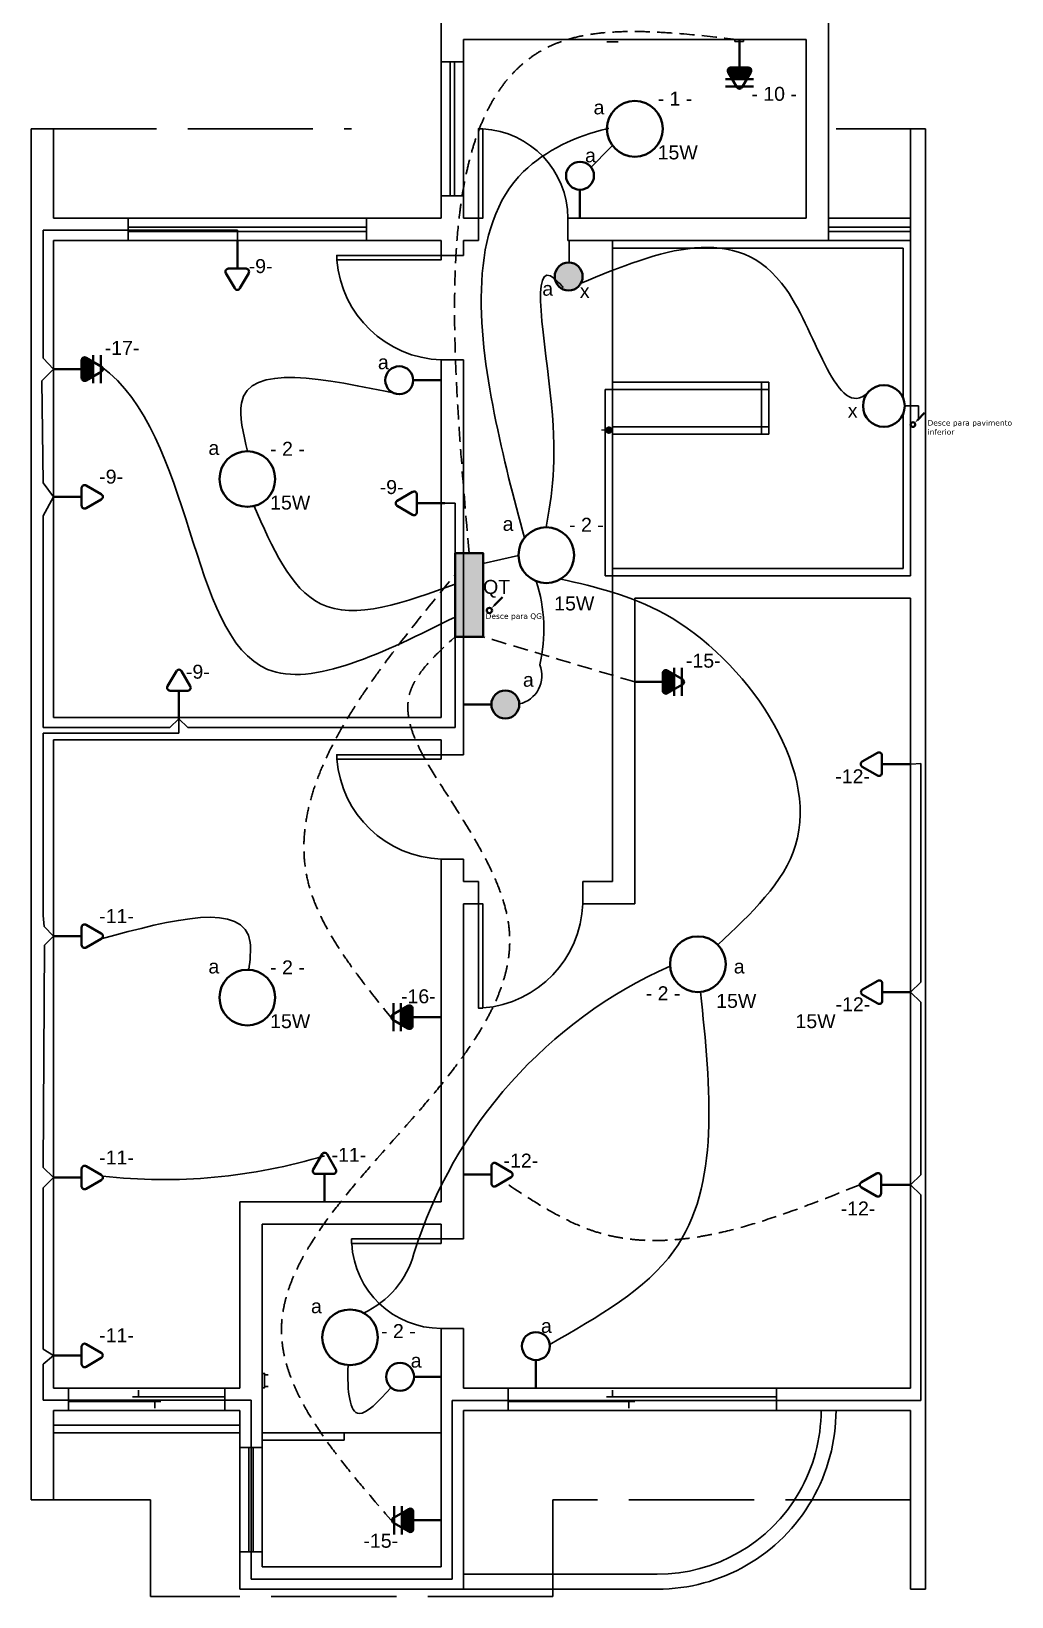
# Model space of a CAD drawing. Header units: millimetres. Extents: x 117864 to 253185, y 7775 to 37034.
# Drawn here: x 128791 to 135370, y 16480 to 26984 of the extents above; entities that cross this region are included whole.
import ezdxf

# ---------------------------------------------------------------- set-up
doc = ezdxf.new("R2010")
doc.units = ezdxf.units.MM
doc.header["$LTSCALE"] = 200
doc.linetypes.add('ACAD_ISO02W100', pattern=[15, 12, -3])
doc.linetypes.add('DASHED', pattern=[0.75, 0.5, -0.25])
doc.layers.add('Eletrodutos', color=4, linetype='Continuous', lineweight=60)
doc.layers.add('simbologia', color=2, linetype='Continuous', lineweight=40)
doc.layers.add('Texto', color=9, linetype='Continuous')
doc.styles.add('style1', font='arial.ttf')

# ---------------------------------------------------------------- blocks, each defined once
blk = doc.blocks.new('_Dot')
at = {"color": 0, "linetype": 'ByBlock', "lineweight": -2}
blk.add_line((-0.5, 0), (-1, 0), dxfattribs=at)
at = {"color": 0, "linetype": 'ByBlock', "const_width": 0.5}
blk.add_lwpolyline([(-0.25, 0, 1), (0.25, 0, 1)], format="xyb", close=True, dxfattribs=at)

msp = doc.modelspace()

# ---------------------------------------------------------------- hatches: boundary and pattern name
at = {"layer": 'simbologia'}
h = msp.add_hatch(dxfattribs=at)
h.set_pattern_fill('ANSI31', color=256, scale=10, angle=270)
h.set_pattern_definition([(315, (135556.4734, 101306.0071), (0.883883476, 0.883883476), [])])
h.paths.add_polyline_path([(133620, 26711, 0.57735), (133602, 26741), (133484, 26741, 0.57735), (133467, 26711), (133494, 26664), (133593, 26664)], flags=16)
h.paths.add_polyline_path([(133620, 26711, 0.57735), (133602, 26741), (133484, 26741, 0.57735), (133467, 26711), (133524, 26613), (133563, 26613)], flags=17)
h.paths.add_polyline_path([(133561, 26609), (133620, 26711, 0.57735), (133602, 26741), (133484, 26741, 0.57735), (133467, 26711), (133526, 26609, 0.57735)])
for points in [[(132304, 25339, 1), (132491, 25339, 1)], [(131636, 22921), (131823, 22921), (131823, 23483), (131636, 23483)], [(132066, 22467, 1), (131879, 22467, 1)]]:
    msp.add_hatch(color=256, dxfattribs=at).paths.add_polyline_path(points)
h = msp.add_hatch(dxfattribs=at)
h.set_pattern_fill('ANSI31', color=256, scale=10)
h.set_pattern_definition([(45, (54563.5254, 26730.6105), (-0.883883476, 0.883883476), [])])
h.paths.add_polyline_path([(129159, 24794, 0.57735), (129129, 24777), (129129, 24659, 0.57735), (129159, 24641), (129206, 24668), (129206, 24767)], flags=16)
h.paths.add_polyline_path([(129159, 24794, 0.57735), (129129, 24777), (129129, 24659, 0.57735), (129159, 24641), (129257, 24698), (129257, 24737)], flags=17)
h.paths.add_polyline_path([(129261, 24700, 0.57735), (129261, 24735), (129159, 24794, 0.57735), (129129, 24777), (129129, 24659, 0.57735), (129159, 24641)])
h = msp.add_hatch(dxfattribs=at)
h.set_pattern_fill('ANSI31', color=256, scale=10)
h.set_pattern_definition([(45, (58463.5254, 24631.3654), (-0.883883476, 0.883883476), [])])
h.paths.add_polyline_path([(133059, 22695, 0.57735), (133029, 22677), (133029, 22559, 0.57735), (133059, 22542), (133106, 22569), (133106, 22667)], flags=16)
h.paths.add_polyline_path([(133059, 22695, 0.57735), (133029, 22677), (133029, 22559, 0.57735), (133059, 22542), (133157, 22599), (133157, 22638)], flags=17)
h.paths.add_polyline_path([(133161, 22601, 0.57735), (133161, 22636), (133059, 22695, 0.57735), (133029, 22677), (133029, 22559, 0.57735), (133059, 22542)])
h = msp.add_hatch(dxfattribs=at)
h.set_pattern_fill('ANSI31', color=256, scale=10, angle=-180)
h.set_pattern_definition([(225, (205914.4918, 18355.5117), (0.883883476, -0.883883476), [])])
h.paths.add_polyline_path([(131319, 20292, 0.57735), (131349, 20310), (131349, 20428, 0.57735), (131319, 20445), (131272, 20418), (131272, 20319)], flags=16)
h.paths.add_polyline_path([(131319, 20292, 0.57735), (131349, 20310), (131349, 20428, 0.57735), (131319, 20445), (131221, 20388), (131221, 20349)], flags=17)
h.paths.add_polyline_path([(131217, 20386, 0.57735), (131217, 20351), (131319, 20292, 0.57735), (131349, 20310), (131349, 20428, 0.57735), (131319, 20445)])
h = msp.add_hatch(dxfattribs=at)
h.set_pattern_fill('ANSI31', color=256, scale=10, angle=180)
h.set_pattern_definition([(225, (205919.4616, 14978.8998), (0.883883476, -0.883883476), [])])
h.paths.add_polyline_path([(131324, 16916, 0.57735), (131354, 16933), (131354, 17051, 0.57735), (131324, 17068), (131277, 17041), (131277, 16943)], flags=16)
h.paths.add_polyline_path([(131324, 16916, 0.57735), (131354, 16933), (131354, 17051, 0.57735), (131324, 17068), (131226, 17012), (131226, 16972)], flags=17)
h.paths.add_polyline_path([(131222, 16975), (131324, 16916, 0.57735), (131354, 16933), (131354, 17051, 0.57735), (131324, 17068), (131222, 17009, 0.57735)])

# ---------------------------------------------------------------- linework, layer by layer
at = {"lineweight": 30, "ltscale": 0.35}
for p, q in [((131541, 27080), (131541, 25730)), ((134141, 25730), (134141, 27080)), ((133991, 26930), (131691, 26930)), ((131691, 26930), (131691, 25730)), ((133991, 25730), (133991, 26930)), ((132691, 24580), (132691, 25580)), ((132691, 24580), (133741, 24580)), ((130191, 19130), (130191, 17880)), ((130191, 19130), (131541, 19130)), ((130341, 18980), (130341, 16680)), ((130341, 18980), (131541, 18980)), ((130191, 17730), (130191, 16530)), ((130341, 16680), (131541, 16680)), ((130191, 16530), (131691, 16530))]:
    msp.add_line(p, q, dxfattribs=at)
at = {"lineweight": 30}
for p, q in [((131691, 26380), (131691, 26930)), ((131691, 26930), (132391, 26930)), ((131691, 26780), (131541, 26780)), ((131601, 26780), (131601, 25880)), ((131631, 26780), (131631, 25880)), ((128791, 17130), (128791, 26330)), ((128791, 26330), (128941, 26330)), ((128941, 25730), (128941, 26330)), ((128941, 25730), (128941, 26330)), ((134691, 26330), (134691, 25730)), ((134691, 26330), (134791, 26330)), ((134791, 16530), (134791, 26330)), ((131691, 25880), (131541, 25880)), ((128941, 25730), (131541, 25730)), ((129441, 25580), (129441, 25730)), ((131041, 25670), (129441, 25670)), ((131041, 25640), (129441, 25640)), ((131041, 25580), (131041, 25730)), ((131691, 25730), (131791, 25730)), ((131691, 25730), (131771, 25730)), ((131791, 25730), (131791, 25580)), ((132391, 25730), (132391, 25580)), ((132391, 25730), (133991, 25730)), ((134141, 25580), (134141, 25730)), ((134141, 25730), (134691, 25730)), ((134691, 25670), (134141, 25670)), ((134691, 25640), (134141, 25640)), ((134691, 25580), (134691, 25730)), ((128941, 25580), (131541, 25580)), ((128941, 22380), (128941, 25580)), ((131541, 25480), (131541, 25580)), ((131791, 25580), (131691, 25580)), ((131691, 25480), (131691, 25580)), ((132391, 25580), (134691, 25580)), ((132691, 25530), (134641, 25530)), ((134641, 24525), (134641, 25530)), ((134691, 23330), (134691, 25580)), ((131691, 25480), (131541, 25480)), ((134691, 24992), (134691, 24798)), ((131541, 22380), (131541, 24780)), ((131691, 24780), (131541, 24780)), ((131691, 22130), (131691, 24780)), ((132691, 24630), (133741, 24630)), ((133691, 24280), (133691, 24630)), ((133741, 24280), (133741, 24630)), ((132641, 24330), (132641, 24580)), ((132691, 24580), (132641, 24580)), ((132691, 24330), (132691, 24580)), ((134641, 23380), (134641, 24415)), ((132641, 24330), (132641, 23330)), ((132691, 24330), (133741, 24330)), ((132691, 24330), (132691, 23330)), ((132691, 24280), (133741, 24280)), ((134691, 23330), (134691, 24330)), ((132691, 23330), (132641, 23330)), ((132691, 23380), (134641, 23380)), ((132691, 23330), (134691, 23330)), ((132691, 23330), (132691, 21280)), ((132841, 23180), (134691, 23180)), ((132841, 23180), (132841, 21130)), ((134691, 17880), (134691, 23180)), ((128941, 22380), (131541, 22380)), ((128941, 17880), (128941, 22230)), ((128941, 22230), (131541, 22230)), ((131541, 22130), (131541, 22230)), ((131541, 22130), (131691, 22130)), ((131541, 19130), (131541, 21430)), ((131541, 21430), (131691, 21430)), ((131691, 21280), (131691, 21430)), ((131791, 21280), (131691, 21280)), ((131791, 21130), (131791, 21280)), ((132691, 21280), (132491, 21280)), ((132491, 21130), (132491, 21280)), ((131791, 21130), (131691, 21130)), ((131691, 18880), (131691, 21130)), ((132841, 21130), (132491, 21130)), ((130891, 18980), (130341, 18980)), ((130341, 18980), (130341, 18280)), ((131541, 18880), (131541, 18980)), ((131541, 18880), (131691, 18880)), ((131541, 16680), (131541, 18280)), ((131541, 18280), (131691, 18280)), ((131691, 17880), (131691, 18280)), ((128941, 17880), (130191, 17880)), ((129041, 17880), (129041, 17730)), ((129511, 17820), (129511, 17865)), ((130091, 17880), (130091, 17730)), ((131691, 17880), (134691, 17880)), ((131991, 17880), (131991, 17730)), ((132691, 17820), (132691, 17865)), ((133791, 17880), (133791, 17730)), ((129041, 17790), (129661, 17790)), ((130091, 17820), (129471, 17820)), ((129621, 17790), (129621, 17745)), ((131991, 17790), (132841, 17790)), ((133791, 17820), (132651, 17820)), ((132801, 17790), (132801, 17745)), ((128941, 17730), (130191, 17730)), ((128941, 17730), (130191, 17730)), ((128941, 17130), (128941, 17730)), ((131691, 16530), (131691, 17730)), ((131691, 17730), (134691, 17730)), ((134691, 16530), (134691, 17730)), ((128941, 17630), (130191, 17630)), ((128941, 17580), (130191, 17580)), ((131541, 17580), (130341, 17580)), ((130891, 17530), (130891, 17580)), ((130191, 17480), (130341, 17480)), ((130251, 16780), (130251, 17480)), ((130281, 16780), (130281, 17480)), ((130891, 17530), (130341, 17530)), ((128941, 17130), (128791, 17130)), ((130191, 16780), (130341, 16780)), ((131691, 16630), (132991, 16630)), ((131691, 16530), (132991, 16530)), ((134691, 16530), (134791, 16530))]:
    msp.add_line(p, q, dxfattribs=at)
at = {"color": 0, "lineweight": 30}
for p, q in [((132653, 26914), (132730, 26914)), ((133570, 26930), (133512, 26930)), ((133512, 26930), (133512, 26916)), ((133570, 26916), (133512, 26916)), ((133570, 26930), (133570, 26916)), ((130357, 17968), (130357, 17891)), ((131541, 17159), (131541, 17101))]:
    msp.add_line(p, q, dxfattribs=at)
at = {"linetype": 'ACAD_ISO02W100', "lineweight": 30, "ltscale": 0.35}
for p, q in [((128791, 26330), (130941, 26330)), ((134191, 26330), (134691, 26330)), ((129591, 17130), (128941, 17130)), ((129591, 16480), (129591, 17130)), ((134691, 17130), (132291, 17130)), ((132291, 17130), (132291, 16480)), ((132291, 16480), (129591, 16480))]:
    msp.add_line(p, q, dxfattribs=at)
at = {"lineweight": 30}
for points in [[(131791, 25730), (131791, 26330), (131821, 26330), (131821, 25730)], [(131541, 25480), (130841, 25480), (130841, 25450), (131541, 25450)], [(131541, 22130), (130841, 22130), (130841, 22100), (131541, 22100)], [(131791, 21130), (131791, 20430), (131821, 20430), (131821, 21130)], [(131541, 18880), (130941, 18880), (130941, 18850), (131541, 18850)]]:
    msp.add_lwpolyline(points, close=True, dxfattribs=at)
at = {"color": 0, "lineweight": 30}
msp.add_lwpolyline([(130380, 17968), (130357, 17968), (130357, 17978), (130341, 17978), (130341, 17882), (130357, 17882), (130357, 17891), (130380, 17891)], dxfattribs=at)
at = {"lineweight": 30}
for centre, radius, start, end in [((131791, 25730), 600, 0, 87.134), ((131567, 25506), 727, 184.4877, 268.0212), ((131567, 22156), 727, 184.4877, 268.0212), ((131765, 21155), 727, 274.4877, 358.0212), ((131541, 18880), 600, 182.866, 270)]:
    msp.add_arc(centre, radius, start, end, dxfattribs=at)
at = {"lineweight": 30, "ltscale": 0.35}
for radius, start, end in [(1100, 330, 0), (1200, 330, 0), (1100, 270, 330), (1200, 270, 330)]:
    msp.add_arc((132991, 17730), radius, start, end, dxfattribs=at)
at = {"layer": 'Eletrodutos', "lineweight": 30}
for p, q in [((128870, 25649), (130175, 25649)), ((128870, 24810), (128870, 25649)), ((130175, 25649), (130174, 25580)), ((128870, 24790), (128870, 24810)), ((128941, 24718), (128862, 24638)), ((128941, 24718), (128870, 24790)), ((128870, 23954), (128862, 24638)), ((134653, 24470), (134744, 24470)), ((134744, 24470), (134744, 24379)), ((128941, 23861), (128870, 23954)), ((128870, 23734), (128941, 23861)), ((131636, 23817), (131541, 23817)), ((131636, 23483), (131636, 23817)), ((128870, 22313), (128870, 23734)), ((131636, 22921), (131636, 22313)), ((129782, 22380), (129782, 22275)), ((129686, 22313), (128870, 22313)), ((129782, 22275), (128872, 22275)), ((128872, 22275), (128872, 21050)), ((129722, 22313), (129686, 22313)), ((129782, 22371), (129722, 22313)), ((129841, 22313), (129782, 22371)), ((131636, 22313), (129841, 22313)), ((134759, 22071), (134695, 22067)), ((134759, 20604), (134759, 22071)), ((128877, 20976), (128872, 21050)), ((128941, 20912), (128877, 20976)), ((128941, 20912), (128881, 20852)), ((128872, 19360), (128881, 20852)), ((134691, 20537), (134759, 20604)), ((134691, 20537), (134759, 20469)), ((134759, 19311), (134759, 20469)), ((128941, 19292), (128872, 19360)), ((128941, 19292), (128872, 19223)), ((134689, 19244), (134691, 19244)), ((134691, 19244), (134759, 19311)), ((134691, 19244), (134759, 19176)), ((128872, 19223), (128872, 18140)), ((134759, 17797), (134759, 19176)), ((128941, 18099), (128872, 18140)), ((128872, 18040), (128941, 18099)), ((128872, 18040), (128872, 17798)), ((128872, 17798), (130267, 17798)), ((130267, 17798), (130267, 16598)), ((131615, 16952), (131615, 17797)), ((131615, 17797), (134691, 17797)), ((134691, 17797), (134759, 17797)), ((131615, 16598), (131615, 16952)), ((130267, 16598), (131615, 16598))]:
    msp.add_line(p, q, dxfattribs=at)
msp.add_lwpolyline([(131823, 23414), (132060, 23467)], dxfattribs=at)
for points in [[(132066, 22471, 0.463983), (132204, 22732, 0.133956), (132180, 23294, -0.5759)], [(131021, 18383, 0.222587), (131359, 18783, -0.215254), (133077, 20711, 2.493613)], [(129269, 19302, 0.102178), (130759, 19439, 2.674091)]]:
    msp.add_lwpolyline(points, format="xyb", dxfattribs=at)
at = {"layer": 'Eletrodutos', "linetype": 'DASHED', "lineweight": 30}
for points in [[(131729, 23483), (132391, 26930), (133543, 26928)], [(131217, 20351), (130650, 21270), (131636, 23340)], [(131590, 21850), (131330, 22540), (131636, 22921)], [(132841, 22618), (131823, 22921)], [(131222, 16975), (130470, 18270), (132000, 20930), (131590, 21850)], [(134351, 19244), (132571, 18931), (131960, 19265)]]:
    msp.add_spline(points, degree=3, dxfattribs=at)
at = {"layer": 'Eletrodutos', "lineweight": 30}
for points in [[(132100, 23585), (131898, 24421), (132095, 26043), (132654, 26330), (132667, 26333)], [(132691, 26218), (132547, 26073)], [(132480, 25295), (133856, 25253), (134404, 24559), (134423, 24578)], [(132247, 23656), (132282, 24480), (132305, 25323), (132361, 25266)], [(130241, 24167), (130201, 24488), (131260, 24549)], [(131636, 23275), (130731, 23143), (130286, 23798)], [(132344, 23309), (133040, 23075), (133920, 21523), (133398, 20855)], [(129261, 20895), (130260, 20870), (130251, 20687)], [(133282, 20538), (133103, 18800), (132270, 18173)]]:
    msp.add_spline(points, degree=3, dxfattribs=at)
for points, knots in [([(131636, 23054), (131156, 22816), (129825, 22156), (129883, 24287), (129258, 24737), (129257, 24738)], [0, 0, 0, 0, 1307.225705, 3625.771778, 3630.855837, 3630.855837, 3630.855837, 3630.855837]), ([(131205, 17884), (131120, 17787), (130939, 17602), (130911, 17855), (130917, 18033)], [70.93491, 70.93491, 70.93491, 70.93491, 368.255128, 753.627753, 753.627753, 753.627753, 753.627753])]:
    msp.add_open_spline(points, degree=3, knots=knots, dxfattribs=at)
at = {"layer": 'simbologia'}
for p, q in [((133543, 26741), (133543, 26928)), ((133637, 26664), (133450, 26664)), ((133637, 26613), (133450, 26613)), ((132473, 25734), (132473, 25921)), ((130174, 25392), (130174, 25580)), ((129206, 24811), (129206, 24624)), ((129257, 24811), (129257, 24624)), ((129129, 24718), (128941, 24718)), ((131541, 24643), (131354, 24643)), ((134785, 24423), (134738, 24376)), ((134738, 24376), (134785, 24423)), ((129129, 23861), (128941, 23861)), ((131379, 23817), (131566, 23817)), ((131952, 23186), (131899, 23133)), ((131899, 23133), (131952, 23186)), ((133106, 22712), (133106, 22525)), ((133157, 22712), (133157, 22525)), ((133029, 22618), (132841, 22618)), ((129782, 22559), (129782, 22371)), ((131691, 22467), (131879, 22467)), ((134499, 22067), (134695, 22067)), ((129129, 20912), (128941, 20912)), ((134501, 20537), (134691, 20537)), ((131221, 20275), (131221, 20462)), ((131272, 20275), (131272, 20462)), ((131349, 20369), (131537, 20369)), ((129129, 19292), (128941, 19292)), ((130759, 19317), (130759, 19130)), ((131879, 19312), (131691, 19312)), ((134493, 19244), (134689, 19244)), ((129129, 18099), (128941, 18099)), ((132177, 17880), (132177, 18067)), ((131547, 17955), (131360, 17955)), ((131226, 16898), (131226, 17086)), ((131277, 16898), (131277, 17086)), ((131354, 16992), (131541, 16992))]:
    msp.add_line(p, q, dxfattribs=at)
at = {"layer": 'simbologia', "lineweight": 30}
msp.add_line((132400, 25433), (132400, 25580), dxfattribs=at)
at = {"layer": 'simbologia'}
for points in [[(133602, 26741), (133484, 26741, 0.57735), (133467, 26711), (133526, 26609, 0.57735), (133561, 26609), (133620, 26711, 0.57735)], [(130233, 25392), (130115, 25392, 0.57735), (130097, 25362), (130156, 25260, 0.57735), (130191, 25260), (130250, 25362, 0.57735)], [(129129, 24777), (129129, 24659, 0.57735), (129159, 24641), (129261, 24700, 0.57735), (129261, 24735), (129159, 24794, 0.57735)], [(129129, 23920), (129129, 23802, 0.57735), (129159, 23784), (129261, 23843, 0.57735), (129261, 23878), (129159, 23937, 0.57735)], [(131379, 23758), (131379, 23876, 0.57735), (131349, 23893), (131247, 23834, 0.57735), (131247, 23799), (131349, 23740, 0.57735)], [(129723, 22559), (129841, 22559, 0.57735), (129858, 22589), (129799, 22691, 0.57735), (129765, 22691), (129706, 22589, 0.57735)], [(133029, 22677), (133029, 22559, 0.57735), (133059, 22542), (133161, 22601, 0.57735), (133161, 22636), (133059, 22695, 0.57735)], [(134499, 22008), (134499, 22126, 0.57735), (134469, 22143), (134367, 22084, 0.57735), (134367, 22049), (134469, 21990, 0.57735)], [(129129, 20971), (129129, 20853, 0.57735), (129159, 20836), (129261, 20895, 0.57735), (129261, 20930), (129159, 20989, 0.57735)], [(134501, 20478), (134501, 20596, 0.57735), (134471, 20613), (134368, 20554, 0.57735), (134368, 20519), (134471, 20460, 0.57735)], [(131349, 20310), (131349, 20428, 0.57735), (131319, 20445), (131217, 20386, 0.57735), (131217, 20351), (131319, 20292, 0.57735)], [(130700, 19317), (130818, 19317, 0.57735), (130835, 19347), (130776, 19449, 0.57735), (130742, 19449), (130683, 19347, 0.57735)], [(129129, 19351), (129129, 19233, 0.57735), (129159, 19216), (129261, 19275, 0.57735), (129261, 19310), (129159, 19369, 0.57735)], [(131879, 19371), (131879, 19253, 0.57735), (131909, 19235), (132011, 19294, 0.57735), (132011, 19329), (131909, 19388, 0.57735)], [(134493, 19185), (134493, 19303, 0.57735), (134463, 19320), (134361, 19261, 0.57735), (134361, 19226), (134463, 19167, 0.57735)], [(129129, 18158), (129129, 18040, 0.57735), (129159, 18023), (129261, 18082, 0.57735), (129261, 18116), (129159, 18175, 0.57735)], [(131354, 16933), (131354, 17051, 0.57735), (131324, 17068), (131222, 17009, 0.57735), (131222, 16975), (131324, 16916, 0.57735)]]:
    msp.add_lwpolyline(points, format="xyb", close=True, dxfattribs=at)
msp.add_lwpolyline([(131823, 22921), (131823, 23483), (131636, 23483), (131636, 22921)], close=True, dxfattribs=at)
for centre, radius in [((132841, 26330), 187), ((132841, 26330), 187), ((132473, 26015), 93.7), ((132397, 25339), 93.7), ((131260, 24643), 93.7), ((134512, 24470), 140), ((134707, 24345), 15.7), ((130241, 23980), 187), ((130241, 23980), 187), ((132247, 23469), 187), ((132247, 23469), 187), ((131865, 23098), 17.7), ((131972, 22467), 93.7), ((133264, 20724), 187), ((133264, 20724), 187), ((130241, 20500), 187), ((130241, 20500), 187), ((130930, 18220), 187), ((130930, 18220), 187), ((132177, 18161), 93.7), ((131266, 17955), 93.7)]:
    msp.add_circle(centre, radius, dxfattribs=at)
for points in [[(134741, 24372), (134734, 24379), (134718, 24356)], [(131903, 23129), (131895, 23136), (131877, 23111)]]:
    msp.add_solid(points, dxfattribs=at)

# ---------------------------------------------------------------- block references
at = {"xscale": -50, "yscale": 50, "zscale": 50, "rotation": 180}
msp.add_blockref('_Dot', (132667, 24308), dxfattribs=at)

# ---------------------------------------------------------------- texts
at = {"char_height": 36.53, "width": 622.18, "attachment_point": 1}
for s, insert in [('{\\fVerdana|b0|i0|c0|p34;Desce para pavimento\\Pinferior}', (134805, 24375)), ('{\\fVerdana|b0|i0|c0|p34;Desce para QG}', (131840, 23078))]:
    msp.add_mtext(s, dxfattribs=dict(at, insert=insert))
at = {"layer": 'Texto', "style": 'style1'}
for s, p in [('- 1 -', (132994, 26486)), ('- 10 -', (133623, 26518)), ('a', (132564, 26427)), ('a', (132507, 26105)), ('15W', (132994, 26125)), ('15W', (132994, 26125)), ('-9-', (130250, 25362)), ('a', (132220, 25210)), ('x', (132472, 25195)), ('-17-', (129284, 24813)), ('a', (131117, 24717)), ('x', (134270, 24392)), ('a', (129980, 24142)), ('- 2 -', (130394, 24136)), ('-9-', (129247, 23949)), ('-9-', (131129, 23879)), ('15W', (130394, 23775)), ('15W', (130394, 23775)), ('a', (131954, 23632)), ('- 2 -', (132400, 23626)), ('QT', (131823, 23209)), ('15W', (132300, 23098)), ('-15-', (133184, 22714)), ('-9-', (129829, 22640)), ('a', (132090, 22586)), ('-12-', (134186, 21938)), ('-11-', (129247, 21000)), ('a', (129980, 20662)), ('- 2 -', (130394, 20656)), ('a', (133505, 20662)), ('-16-', (131272, 20462)), ('- 2 -', (132914, 20482)), ('15W', (133387, 20431)), ('-12-', (134188, 20408)), ('15W', (130394, 20295)), ('15W', (130394, 20295)), ('15W', (133919, 20295)), ('-11-', (129247, 19380)), ('-11-', (130806, 19398)), ('-12-', (131960, 19359)), ('-12-', (134222, 19038)), ('a', (130668, 18382)), ('-11-', (129247, 18187)), ('- 2 -', (131138, 18215)), ('a', (132211, 18250)), ('a', (131337, 18017)), ('-15-', (131020, 16808))]:
    msp.add_text(s, height=93.7, dxfattribs=at).set_placement(p)

doc.saveas('drawing.dxf')
